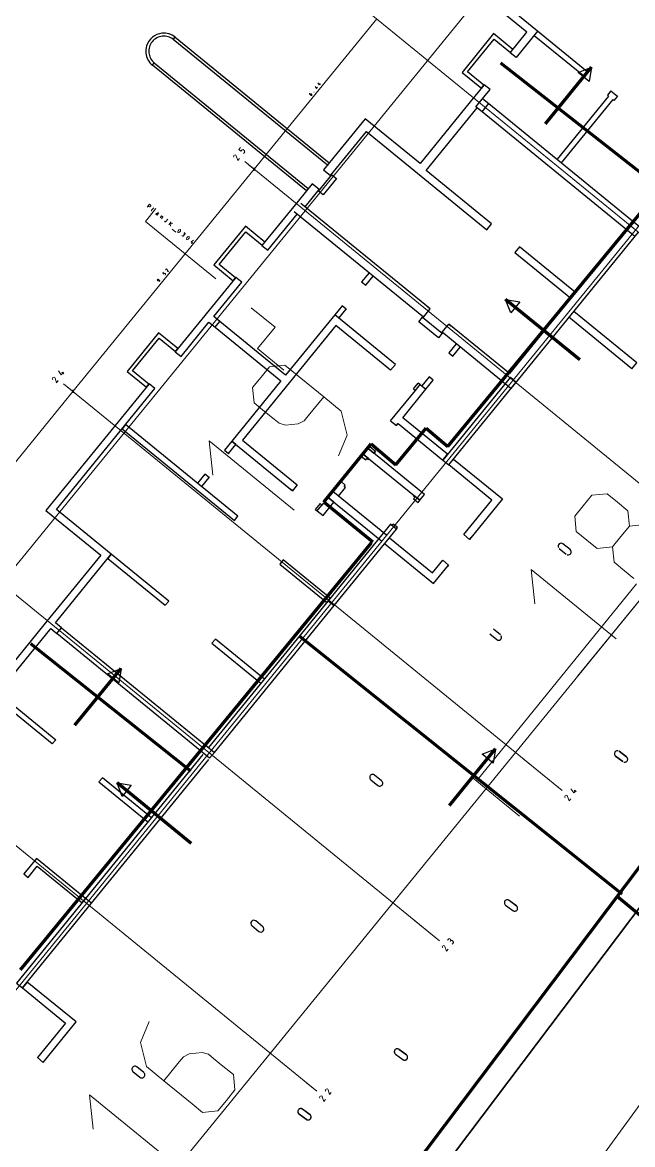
# Model space of a CAD drawing. Header units: metres. Extents: x 2680829 to 2680940, y 1252358 to 1252483.
# Drawn here: x 2680874.82 to 2680895.08, y 1252425.84 to 1252463.07 of the extents above; entities that cross this region are included whole.
import ezdxf

# ---------------------------------------------------------------- set-up
doc = ezdxf.new("R2010")
doc.units = ezdxf.units.M
doc.layers.add('bemassung', color=7, linetype='Continuous', lineweight=13)
doc.layers.add('etappierung', color=7, linetype='Continuous')
doc.layers.add('geometrie', color=7, linetype='Continuous')

msp = doc.modelspace()

# ---------------------------------------------------------------- linework, layer by layer
at = {"layer": 'bemassung'}
for p, q in [((2680884.503, 1252460.751), (2680884.499, 1252460.755)), ((2680884.534, 1252460.944), (2680884.579, 1252460.879)), ((2680884.579, 1252460.879), (2680884.613, 1252460.921)), ((2680884.586, 1252460.922), (2680884.62, 1252460.895)), ((2680884.627, 1252461.058), (2680884.672, 1252460.993)), ((2680884.672, 1252460.993), (2680884.706, 1252461.035)), ((2680884.679, 1252461.036), (2680884.713, 1252461.009)), ((2680884.347, 1252460.706), (2680884.354, 1252460.724)), ((2680884.352, 1252460.684), (2680884.347, 1252460.706)), ((2680884.368, 1252460.672), (2680884.352, 1252460.684)), ((2680884.368, 1252460.672), (2680884.381, 1252460.688)), ((2680884.393, 1252460.651), (2680884.368, 1252460.672)), ((2680884.381, 1252460.688), (2680884.385, 1252460.693)), ((2680884.385, 1252460.693), (2680884.39, 1252460.696)), ((2680884.39, 1252460.696), (2680884.396, 1252460.696)), ((2680884.402, 1252460.643), (2680884.393, 1252460.651)), ((2680884.396, 1252460.696), (2680884.402, 1252460.697)), ((2680884.402, 1252460.697), (2680884.408, 1252460.695)), ((2680884.416, 1252460.645), (2680884.402, 1252460.643)), ((2680884.408, 1252460.695), (2680884.412, 1252460.692)), ((2680884.412, 1252460.692), (2680884.42, 1252460.685)), ((2680884.424, 1252460.654), (2680884.416, 1252460.645)), ((2680884.42, 1252460.685), (2680884.43, 1252460.677)), ((2680884.431, 1252460.663), (2680884.424, 1252460.654)), ((2680884.43, 1252460.677), (2680884.431, 1252460.663)), ((2680882.061, 1252458.919), (2680882.004, 1252458.85)), ((2680881.825, 1252458.629), (2680881.837, 1252458.655)), ((2680881.834, 1252458.606), (2680881.825, 1252458.629)), ((2680881.839, 1252458.595), (2680881.834, 1252458.606)), ((2680881.837, 1252458.655), (2680881.86, 1252458.664)), ((2680881.86, 1252458.664), (2680881.883, 1252458.673)), ((2680881.883, 1252458.673), (2680881.909, 1252458.661)), ((2680881.909, 1252458.661), (2680881.918, 1252458.638)), ((2680881.918, 1252458.638), (2680881.969, 1252458.489)), ((2680881.969, 1252458.489), (2680882.026, 1252458.558)), ((2680882.004, 1252458.85), (2680882.073, 1252458.793)), ((2680882.073, 1252458.793), (2680882.102, 1252458.828)), ((2680882.102, 1252458.828), (2680882.109, 1252458.837)), ((2680882.109, 1252458.837), (2680882.12, 1252458.843)), ((2680882.12, 1252458.843), (2680882.132, 1252458.844)), ((2680882.132, 1252458.844), (2680882.144, 1252458.846)), ((2680882.144, 1252458.846), (2680882.155, 1252458.842)), ((2680882.155, 1252458.842), (2680882.165, 1252458.834)), ((2680882.188, 1252458.757), (2680882.16, 1252458.723)), ((2680882.165, 1252458.834), (2680882.182, 1252458.82)), ((2680882.182, 1252458.82), (2680882.191, 1252458.813)), ((2680882.196, 1252458.767), (2680882.188, 1252458.757)), ((2680882.191, 1252458.813), (2680882.197, 1252458.802)), ((2680882.199, 1252458.778), (2680882.196, 1252458.767)), ((2680882.197, 1252458.802), (2680882.198, 1252458.79)), ((2680882.198, 1252458.79), (2680882.199, 1252458.778)), ((2680878.959, 1252456.941), (2680879.037, 1252457.037)), ((2680879.037, 1252457.037), (2680879.064, 1252457.016)), ((2680879.064, 1252457.016), (2680879.078, 1252457.004)), ((2680879.02, 1252456.962), (2680878.994, 1252456.984)), ((2680879.035, 1252456.95), (2680879.02, 1252456.962)), ((2680879.057, 1252456.952), (2680879.035, 1252456.95)), ((2680879.069, 1252456.967), (2680879.057, 1252456.952)), ((2680879.081, 1252456.982), (2680879.069, 1252456.967)), ((2680879.078, 1252457.004), (2680879.081, 1252456.982)), ((2680879.109, 1252456.832), (2680879.108, 1252456.828)), ((2680879.108, 1252456.828), (2680879.108, 1252456.824)), ((2680879.108, 1252456.824), (2680879.109, 1252456.821)), ((2680879.111, 1252456.835), (2680879.109, 1252456.832)), ((2680879.109, 1252456.821), (2680879.111, 1252456.817)), ((2680879.181, 1252456.92), (2680879.111, 1252456.835)), ((2680879.111, 1252456.817), (2680879.113, 1252456.815)), ((2680879.253, 1252456.714), (2680879.26, 1252456.722)), ((2680879.254, 1252456.701), (2680879.253, 1252456.714)), ((2680879.263, 1252456.693), (2680879.254, 1252456.701)), ((2680879.26, 1252456.722), (2680879.267, 1252456.731)), ((2680879.289, 1252456.672), (2680879.263, 1252456.693)), ((2680879.267, 1252456.731), (2680879.28, 1252456.733)), ((2680879.28, 1252456.733), (2680879.289, 1252456.725)), ((2680879.289, 1252456.725), (2680879.316, 1252456.704)), ((2680879.329, 1252456.72), (2680879.289, 1252456.672)), ((2680879.304, 1252456.766), (2680879.326, 1252456.749)), ((2680879.326, 1252456.749), (2680879.33, 1252456.745)), ((2680879.332, 1252456.724), (2680879.329, 1252456.72)), ((2680879.33, 1252456.745), (2680879.333, 1252456.74)), ((2680879.334, 1252456.729), (2680879.332, 1252456.724)), ((2680879.333, 1252456.74), (2680879.333, 1252456.735)), ((2680879.333, 1252456.735), (2680879.334, 1252456.729)), ((2680879.391, 1252456.589), (2680879.443, 1252456.653)), ((2680879.443, 1252456.653), (2680879.47, 1252456.631)), ((2680879.473, 1252456.602), (2680879.434, 1252456.554)), ((2680879.47, 1252456.631), (2680879.474, 1252456.628)), ((2680879.476, 1252456.606), (2680879.473, 1252456.602)), ((2680879.474, 1252456.628), (2680879.477, 1252456.623)), ((2680879.478, 1252456.612), (2680879.476, 1252456.606)), ((2680879.477, 1252456.623), (2680879.477, 1252456.617)), ((2680879.477, 1252456.617), (2680879.478, 1252456.612)), ((2680879.535, 1252456.471), (2680879.546, 1252456.463)), ((2680879.546, 1252456.463), (2680879.551, 1252456.458)), ((2680879.551, 1252456.458), (2680879.558, 1252456.456)), ((2680879.558, 1252456.456), (2680879.566, 1252456.457)), ((2680879.566, 1252456.457), (2680879.573, 1252456.457)), ((2680879.573, 1252456.457), (2680879.58, 1252456.461)), ((2680879.58, 1252456.461), (2680879.584, 1252456.467)), ((2680879.584, 1252456.467), (2680879.645, 1252456.541)), ((2680879.679, 1252456.354), (2680879.757, 1252456.45)), ((2680879.811, 1252456.407), (2680879.709, 1252456.391)), ((2680879.732, 1252456.311), (2680879.748, 1252456.397)), ((2680879.797, 1252456.205), (2680879.914, 1252456.109)), ((2680879.99, 1252456.154), (2680879.982, 1252456.116)), ((2680879.982, 1252456.116), (2680879.982, 1252456.11)), ((2680879.982, 1252456.11), (2680879.984, 1252456.105)), ((2680879.984, 1252456.105), (2680879.988, 1252456.102)), ((2680879.988, 1252456.102), (2680879.993, 1252456.098)), ((2680880.016, 1252456.186), (2680879.99, 1252456.154)), ((2680879.993, 1252456.098), (2680879.998, 1252456.097)), ((2680879.998, 1252456.097), (2680880.003, 1252456.098)), ((2680880.003, 1252456.098), (2680880.039, 1252456.113)), ((2680880.052, 1252456.201), (2680880.016, 1252456.186)), ((2680880.039, 1252456.113), (2680880.065, 1252456.145)), ((2680880.057, 1252456.202), (2680880.052, 1252456.201)), ((2680880.062, 1252456.201), (2680880.057, 1252456.202)), ((2680880.067, 1252456.198), (2680880.062, 1252456.201)), ((2680880.065, 1252456.145), (2680880.073, 1252456.184)), ((2680880.071, 1252456.194), (2680880.067, 1252456.198)), ((2680880.073, 1252456.189), (2680880.071, 1252456.194)), ((2680880.073, 1252456.184), (2680880.073, 1252456.189)), ((2680880.132, 1252455.984), (2680880.111, 1252456.002)), ((2680880.138, 1252455.98), (2680880.132, 1252455.984)), ((2680880.145, 1252455.977), (2680880.138, 1252455.98)), ((2680880.153, 1252455.978), (2680880.145, 1252455.977)), ((2680880.16, 1252455.979), (2680880.153, 1252455.978)), ((2680880.167, 1252455.982), (2680880.16, 1252455.979)), ((2680880.165, 1252456.046), (2680880.176, 1252456.038)), ((2680880.171, 1252455.988), (2680880.167, 1252455.982)), ((2680880.18, 1252455.999), (2680880.171, 1252455.988)), ((2680880.188, 1252456.028), (2680880.176, 1252456.038)), ((2680880.176, 1252456.038), (2680880.182, 1252456.033)), ((2680880.184, 1252456.004), (2680880.18, 1252455.999)), ((2680880.182, 1252456.033), (2680880.185, 1252456.026)), ((2680880.187, 1252456.012), (2680880.184, 1252456.004)), ((2680880.185, 1252456.026), (2680880.186, 1252456.019)), ((2680880.186, 1252456.019), (2680880.187, 1252456.012)), ((2680880.205, 1252456.03), (2680880.188, 1252456.028)), ((2680880.189, 1252456.098), (2680880.211, 1252456.08)), ((2680880.215, 1252456.042), (2680880.205, 1252456.03)), ((2680880.211, 1252456.08), (2680880.222, 1252456.071)), ((2680880.224, 1252456.053), (2680880.215, 1252456.042)), ((2680880.222, 1252456.071), (2680880.224, 1252456.053)), ((2680880.278, 1252455.919), (2680880.27, 1252455.881)), ((2680880.304, 1252455.951), (2680880.278, 1252455.919)), ((2680880.34, 1252455.966), (2680880.304, 1252455.951)), ((2680880.327, 1252455.878), (2680880.354, 1252455.91)), ((2680880.345, 1252455.967), (2680880.34, 1252455.966)), ((2680880.351, 1252455.966), (2680880.345, 1252455.967)), ((2680880.355, 1252455.963), (2680880.351, 1252455.966)), ((2680880.354, 1252455.91), (2680880.361, 1252455.949)), ((2680880.359, 1252455.959), (2680880.355, 1252455.963)), ((2680880.361, 1252455.954), (2680880.359, 1252455.959)), ((2680880.361, 1252455.949), (2680880.361, 1252455.954)), ((2680880.27, 1252455.881), (2680880.27, 1252455.875)), ((2680880.27, 1252455.875), (2680880.272, 1252455.87)), ((2680880.272, 1252455.87), (2680880.276, 1252455.867)), ((2680880.276, 1252455.867), (2680880.281, 1252455.863)), ((2680880.281, 1252455.863), (2680880.286, 1252455.862)), ((2680880.286, 1252455.862), (2680880.291, 1252455.863)), ((2680880.291, 1252455.863), (2680880.327, 1252455.878)), ((2680880.499, 1252455.845), (2680880.417, 1252455.788)), ((2680880.417, 1252455.788), (2680880.47, 1252455.745)), ((2680880.471, 1252455.779), (2680880.436, 1252455.736)), ((2680879.506, 1252454.779), (2680879.478, 1252454.745)), ((2680879.577, 1252454.866), (2680879.583, 1252454.878)), ((2680879.582, 1252454.855), (2680879.577, 1252454.866)), ((2680879.584, 1252454.849), (2680879.582, 1252454.855)), ((2680879.583, 1252454.878), (2680879.594, 1252454.883)), ((2680879.594, 1252454.883), (2680879.606, 1252454.887)), ((2680879.606, 1252454.887), (2680879.618, 1252454.881)), ((2680879.618, 1252454.881), (2680879.622, 1252454.87)), ((2680879.622, 1252454.87), (2680879.647, 1252454.797)), ((2680879.647, 1252454.797), (2680879.675, 1252454.831)), ((2680879.299, 1252454.525), (2680879.306, 1252454.534)), ((2680879.3, 1252454.511), (2680879.299, 1252454.525)), ((2680879.309, 1252454.503), (2680879.3, 1252454.511)), ((2680879.306, 1252454.534), (2680879.314, 1252454.543)), ((2680879.318, 1252454.496), (2680879.309, 1252454.503)), ((2680879.314, 1252454.543), (2680879.328, 1252454.545)), ((2680879.322, 1252454.493), (2680879.318, 1252454.496)), ((2680879.328, 1252454.491), (2680879.322, 1252454.493)), ((2680879.328, 1252454.545), (2680879.337, 1252454.537)), ((2680879.334, 1252454.492), (2680879.328, 1252454.491)), ((2680879.34, 1252454.492), (2680879.334, 1252454.492)), ((2680879.337, 1252454.537), (2680879.362, 1252454.516)), ((2680879.345, 1252454.495), (2680879.34, 1252454.492)), ((2680879.348, 1252454.5), (2680879.345, 1252454.495)), ((2680879.362, 1252454.516), (2680879.348, 1252454.5)), ((2680879.362, 1252454.516), (2680879.378, 1252454.504)), ((2680879.383, 1252454.482), (2680879.375, 1252454.464)), ((2680879.378, 1252454.504), (2680879.383, 1252454.482)), ((2680879.461, 1252454.569), (2680879.457, 1252454.573)), ((2680879.478, 1252454.745), (2680879.512, 1252454.718)), ((2680879.512, 1252454.718), (2680879.526, 1252454.734)), ((2680879.526, 1252454.734), (2680879.53, 1252454.739)), ((2680879.53, 1252454.739), (2680879.535, 1252454.742)), ((2680879.535, 1252454.742), (2680879.541, 1252454.742)), ((2680879.541, 1252454.742), (2680879.546, 1252454.743)), ((2680879.546, 1252454.743), (2680879.552, 1252454.741)), ((2680879.552, 1252454.741), (2680879.557, 1252454.738)), ((2680879.568, 1252454.7), (2680879.554, 1252454.683)), ((2680879.557, 1252454.738), (2680879.565, 1252454.731)), ((2680879.565, 1252454.731), (2680879.57, 1252454.727)), ((2680879.572, 1252454.705), (2680879.568, 1252454.7)), ((2680879.57, 1252454.727), (2680879.572, 1252454.722)), ((2680879.572, 1252454.722), (2680879.573, 1252454.716)), ((2680879.574, 1252454.71), (2680879.572, 1252454.705)), ((2680879.573, 1252454.716), (2680879.574, 1252454.71)), ((2680876.018, 1252451.51), (2680876.112, 1252451.377)), ((2680876.112, 1252451.377), (2680876.182, 1252451.463)), ((2680876.126, 1252451.466), (2680876.196, 1252451.409)), ((2680882.745, 1252451.296), (2680883.027, 1252451.642)), ((2680883.027, 1252451.642), (2680883.536, 1252451.694)), ((2680883.536, 1252451.694), (2680883.882, 1252451.412)), ((2680875.812, 1252451.255), (2680875.823, 1252451.281)), ((2680875.82, 1252451.232), (2680875.812, 1252451.255)), ((2680875.825, 1252451.22), (2680875.82, 1252451.232)), ((2680875.823, 1252451.281), (2680875.846, 1252451.29)), ((2680875.846, 1252451.29), (2680875.869, 1252451.299)), ((2680875.869, 1252451.299), (2680875.895, 1252451.287)), ((2680875.895, 1252451.287), (2680875.904, 1252451.264)), ((2680875.904, 1252451.264), (2680875.955, 1252451.114)), ((2680875.955, 1252451.114), (2680876.012, 1252451.184)), ((2680882.463, 1252450.95), (2680882.745, 1252451.296)), ((2680883.882, 1252451.412), (2680884.822, 1252450.646)), ((2680882.515, 1252450.441), (2680882.463, 1252450.95)), ((2680882.861, 1252450.159), (2680882.515, 1252450.441)), ((2680884.822, 1252450.646), (2680884.311, 1252450.019)), ((2680884.822, 1252450.646), (2680885.401, 1252450.173)), ((2680883.174, 1252449.904), (2680882.861, 1252450.159)), ((2680884.311, 1252450.019), (2680884.175, 1252449.853)), ((2680885.401, 1252450.173), (2680885.6, 1252449.374)), ((2680883.34, 1252449.768), (2680883.174, 1252449.904)), ((2680883.553, 1252449.704), (2680883.34, 1252449.768)), ((2680883.766, 1252449.726), (2680883.553, 1252449.704)), ((2680883.98, 1252449.748), (2680883.766, 1252449.726)), ((2680884.175, 1252449.853), (2680883.98, 1252449.748)), ((2680885.6, 1252449.374), (2680885.308, 1252448.685)), ((2680881.137, 1252448.046), (2680881.022, 1252449.182)), ((2680881.022, 1252449.182), (2680883.84, 1252446.884)), ((2680893.72, 1252447.378), (2680893.438, 1252447.032)), ((2680894.229, 1252447.43), (2680893.72, 1252447.378)), ((2680894.575, 1252447.148), (2680894.229, 1252447.43)), ((2680893.438, 1252447.032), (2680893.156, 1252446.686)), ((2680894.921, 1252446.866), (2680894.575, 1252447.148)), ((2680893.156, 1252446.686), (2680893.207, 1252446.177)), ((2680894.972, 1252446.357), (2680894.921, 1252446.866)), ((2680894.972, 1252446.357), (2680894.69, 1252446.011)), ((2680895.481, 1252446.408), (2680894.972, 1252446.357)), ((2680893.207, 1252446.177), (2680893.553, 1252445.895)), ((2680893.553, 1252445.895), (2680893.899, 1252445.613)), ((2680894.69, 1252446.011), (2680894.408, 1252445.665)), ((2680893.899, 1252445.613), (2680894.408, 1252445.665)), ((2680894.408, 1252445.665), (2680894.46, 1252445.156)), ((2680894.46, 1252445.156), (2680894.806, 1252444.874)), ((2680891.83, 1252443.782), (2680891.714, 1252444.919)), ((2680891.714, 1252444.919), (2680894.532, 1252442.621)), ((2680894.806, 1252444.874), (2680895.119, 1252444.619)), ((2680892.824, 1252437.382), (2680892.835, 1252437.408)), ((2680892.832, 1252437.359), (2680892.824, 1252437.382)), ((2680892.837, 1252437.347), (2680892.832, 1252437.359)), ((2680892.835, 1252437.408), (2680892.858, 1252437.416)), ((2680892.858, 1252437.416), (2680892.882, 1252437.425)), ((2680892.882, 1252437.425), (2680892.907, 1252437.414)), ((2680892.907, 1252437.414), (2680892.916, 1252437.391)), ((2680892.916, 1252437.391), (2680892.967, 1252437.241)), ((2680892.967, 1252437.241), (2680893.024, 1252437.31)), ((2680893.031, 1252437.637), (2680893.124, 1252437.503)), ((2680893.124, 1252437.503), (2680893.194, 1252437.59)), ((2680893.138, 1252437.592), (2680893.208, 1252437.536)), ((2680888.932, 1252432.615), (2680888.96, 1252432.65)), ((2680888.96, 1252432.65), (2680888.976, 1252432.669)), ((2680888.976, 1252432.669), (2680889.004, 1252432.672)), ((2680889.004, 1252432.672), (2680889.023, 1252432.656)), ((2680889.016, 1252432.576), (2680889.03, 1252432.593)), ((2680889.023, 1252432.656), (2680889.043, 1252432.641)), ((2680889.045, 1252432.613), (2680889.03, 1252432.593)), ((2680889.03, 1252432.593), (2680889.037, 1252432.603)), ((2680889.037, 1252432.603), (2680889.048, 1252432.608)), ((2680889.043, 1252432.641), (2680889.045, 1252432.613)), ((2680889.048, 1252432.608), (2680889.06, 1252432.61)), ((2680889.06, 1252432.61), (2680889.072, 1252432.611)), ((2680889.072, 1252432.611), (2680889.083, 1252432.607)), ((2680889.083, 1252432.607), (2680889.093, 1252432.6)), ((2680889.116, 1252432.523), (2680889.088, 1252432.488)), ((2680889.093, 1252432.6), (2680889.11, 1252432.586)), ((2680889.11, 1252432.586), (2680889.119, 1252432.578)), ((2680889.124, 1252432.532), (2680889.116, 1252432.523)), ((2680889.119, 1252432.578), (2680889.125, 1252432.567)), ((2680889.127, 1252432.544), (2680889.124, 1252432.532)), ((2680889.125, 1252432.567), (2680889.126, 1252432.555)), ((2680889.126, 1252432.555), (2680889.127, 1252432.544)), ((2680888.753, 1252432.395), (2680888.765, 1252432.421)), ((2680888.762, 1252432.372), (2680888.753, 1252432.395)), ((2680888.767, 1252432.36), (2680888.762, 1252432.372)), ((2680888.765, 1252432.421), (2680888.788, 1252432.43)), ((2680888.788, 1252432.43), (2680888.811, 1252432.438)), ((2680888.811, 1252432.438), (2680888.837, 1252432.427)), ((2680888.837, 1252432.427), (2680888.846, 1252432.404)), ((2680888.846, 1252432.404), (2680888.897, 1252432.254)), ((2680888.897, 1252432.254), (2680888.954, 1252432.323)), ((2680878.738, 1252429.227), (2680879.03, 1252429.916)), ((2680878.937, 1252428.428), (2680878.738, 1252429.227)), ((2680880.027, 1252428.582), (2680880.163, 1252428.748)), ((2680880.163, 1252428.748), (2680880.358, 1252428.853)), ((2680880.358, 1252428.853), (2680880.572, 1252428.875)), ((2680880.572, 1252428.875), (2680880.785, 1252428.897)), ((2680880.785, 1252428.897), (2680880.998, 1252428.833)), ((2680880.998, 1252428.833), (2680881.164, 1252428.697)), ((2680879.516, 1252427.955), (2680878.937, 1252428.428)), ((2680879.516, 1252427.955), (2680880.027, 1252428.582)), ((2680881.164, 1252428.697), (2680881.477, 1252428.442)), ((2680881.477, 1252428.442), (2680881.823, 1252428.16)), ((2680881.823, 1252428.16), (2680881.875, 1252427.651)), ((2680880.456, 1252427.189), (2680879.516, 1252427.955)), ((2680881.875, 1252427.651), (2680881.593, 1252427.305)), ((2680884.874, 1252427.642), (2680884.886, 1252427.668)), ((2680884.883, 1252427.619), (2680884.874, 1252427.642)), ((2680884.888, 1252427.607), (2680884.883, 1252427.619)), ((2680884.886, 1252427.668), (2680884.909, 1252427.677)), ((2680884.909, 1252427.677), (2680884.932, 1252427.685)), ((2680884.932, 1252427.685), (2680884.958, 1252427.674)), ((2680884.958, 1252427.674), (2680884.967, 1252427.651)), ((2680884.967, 1252427.651), (2680885.018, 1252427.501)), ((2680877.167, 1252426.353), (2680877.051, 1252427.489)), ((2680877.051, 1252427.489), (2680879.869, 1252425.191)), ((2680881.593, 1252427.305), (2680881.311, 1252426.959)), ((2680884.683, 1252427.408), (2680884.695, 1252427.434)), ((2680884.692, 1252427.385), (2680884.683, 1252427.408)), ((2680884.697, 1252427.373), (2680884.692, 1252427.385)), ((2680884.695, 1252427.434), (2680884.718, 1252427.443)), ((2680884.718, 1252427.443), (2680884.741, 1252427.451)), ((2680884.741, 1252427.451), (2680884.767, 1252427.44)), ((2680884.767, 1252427.44), (2680884.776, 1252427.417)), ((2680884.776, 1252427.417), (2680884.827, 1252427.267)), ((2680884.827, 1252427.267), (2680884.884, 1252427.336)), ((2680885.018, 1252427.501), (2680885.075, 1252427.57)), ((2680880.802, 1252426.907), (2680880.456, 1252427.189)), ((2680881.311, 1252426.959), (2680880.802, 1252426.907))]:
    msp.add_line(p, q, dxfattribs=at)
at = {"layer": 'bemassung', "color": 1, "lineweight": 18}
for p, q in [((2680889.912, 1252437.93), (2680895.207, 1252444.442)), ((2680891.322, 1252436.738), (2680889.78, 1252437.991)), ((2680898.007, 1252430.854), (2680893.04, 1252424.045))]:
    msp.add_line(p, q, dxfattribs=at)
at = {"layer": 'etappierung', "color": 5, "lineweight": 9}
for p, q in [((2680837.655, 1252399.735), (2680898.106, 1252473.863)), ((2680878.703, 1252469.61), (2680902.817, 1252449.946)), ((2680844.549, 1252394.113), (2680905, 1252468.24)), ((2680850.65, 1252389.138), (2680911.1, 1252463.266)), ((2680910.576, 1252462.601), (2680893.263, 1252441.388)), ((2680882.203, 1252458.45), (2680898.749, 1252444.957)), ((2680876.189, 1252451.076), (2680892.735, 1252437.582)), ((2680872.121, 1252446.087), (2680888.667, 1252432.594)), ((2680868.053, 1252441.098), (2680884.599, 1252427.605)), ((2680892.736, 1252437.581), (2680891.432, 1252438.646)), ((2680888.666, 1252432.594), (2680887.842, 1252433.267)), ((2680884.596, 1252427.607), (2680884.252, 1252427.888))]:
    msp.add_line(p, q, dxfattribs=at)
at = {"layer": 'etappierung', "color": 5, "lineweight": 5}
for p, q in [((2680882.512, 1252458.197), (2680886.581, 1252463.186)), ((2680876.499, 1252450.823), (2680882.512, 1252458.197)), ((2680882.532, 1252458.181), (2680882.319, 1252458.355)), ((2680882.481, 1252458.159), (2680882.512, 1252458.197)), ((2680882.507, 1252458.247), (2680882.518, 1252458.147)), ((2680882.512, 1252458.197), (2680882.544, 1252458.236)), ((2680872.431, 1252445.834), (2680876.499, 1252450.823)), ((2680876.518, 1252450.807), (2680876.305, 1252450.981)), ((2680876.467, 1252450.784), (2680876.499, 1252450.823)), ((2680876.494, 1252450.873), (2680876.504, 1252450.773)), ((2680876.499, 1252450.823), (2680876.53, 1252450.862))]:
    msp.add_line(p, q, dxfattribs=at)
at = {"layer": 'etappierung', "color": 5, "lineweight": 120}
for p, q in [((2680890.692, 1252461.732), (2680896.01, 1252457.558)), ((2680888.948, 1252448.997), (2680898.956, 1252461.13)), ((2680887.215, 1252448.391), (2680888.225, 1252449.602)), ((2680888.225, 1252449.602), (2680888.948, 1252448.997)), ((2680884.829, 1252447.146), (2680886.394, 1252449.088)), ((2680886.394, 1252449.088), (2680887.215, 1252448.391)), ((2680886.458, 1252445.826), (2680884.829, 1252447.146)), ((2680874.753, 1252431.639), (2680886.408, 1252445.797)), ((2680902.786, 1252444.988), (2680882.001, 1252417.409)), ((2680894.726, 1252434.142), (2680884.029, 1252442.689)), ((2680875.094, 1252442.466), (2680880.402, 1252438.234)), ((2680899.994, 1252429.569), (2680894.56, 1252434.068))]:
    msp.add_line(p, q, dxfattribs=at)
at = {"layer": 'etappierung', "color": 5, "lineweight": 211}
for p, q in [((2680892.184, 1252459.704), (2680893.713, 1252461.579)), ((2680893.32, 1252451.871), (2680890.86, 1252453.877)), ((2680876.565, 1252439.752), (2680878.095, 1252441.627)), ((2680888.997, 1252437.087), (2680890.526, 1252438.962)), ((2680880.425, 1252435.827), (2680877.965, 1252437.834))]:
    msp.add_line(p, q, dxfattribs=at)
at = {"layer": 'etappierung'}
for p, q in [((2680893.268, 1252461.41), (2680893.713, 1252461.579)), ((2680893.713, 1252461.579), (2680893.637, 1252461.109)), ((2680893.637, 1252461.109), (2680893.268, 1252461.41)), ((2680891.029, 1252453.432), (2680890.86, 1252453.877)), ((2680890.86, 1252453.877), (2680891.33, 1252453.801)), ((2680891.33, 1252453.801), (2680891.029, 1252453.432)), ((2680877.649, 1252441.458), (2680878.095, 1252441.627)), ((2680878.018, 1252441.157), (2680877.649, 1252441.458)), ((2680878.095, 1252441.627), (2680878.018, 1252441.157)), ((2680890.081, 1252438.792), (2680890.526, 1252438.962)), ((2680890.45, 1252438.491), (2680890.081, 1252438.792)), ((2680890.526, 1252438.962), (2680890.45, 1252438.491)), ((2680878.135, 1252437.388), (2680877.965, 1252437.834)), ((2680877.965, 1252437.834), (2680878.436, 1252437.757)), ((2680878.436, 1252437.757), (2680878.135, 1252437.388))]:
    msp.add_line(p, q, dxfattribs=at)
at = {"layer": 'etappierung', "color": 5, "lineweight": 0}
for p, q in [((2680878.907, 1252456.465), (2680879.255, 1252456.891)), ((2680881.245, 1252454.559), (2680878.907, 1252456.465)), ((2680882.417, 1252453.603), (2680883.208, 1252452.958)), ((2680883.208, 1252452.958), (2680882.627, 1252452.244)), ((2680882.627, 1252452.244), (2680882.633, 1252452.252)), ((2680882.627, 1252452.244), (2680883.501, 1252451.532)), ((2680883.501, 1252451.532), (2680883.49, 1252451.541))]:
    msp.add_line(p, q, dxfattribs=at)
at = {"layer": 'etappierung', "color": 5, "lineweight": 35}
msp.add_line((2680903.462, 1252444.505), (2680867.292, 1252396.592), dxfattribs=at)
at = {"layer": 'geometrie', "color": 7}
for p, q in [((2680891.922, 1252462.777), (2680882.533, 1252470.433)), ((2680891.57, 1252462.741), (2680882.182, 1252470.397)), ((2680890.463, 1252462.696), (2680889.415, 1252461.41)), ((2680891.106, 1252462.171), (2680890.463, 1252462.696)), ((2680891.014, 1252462.059), (2680891.57, 1252462.741)), ((2680891.922, 1252462.777), (2680891.208, 1252461.901)), ((2680891.808, 1252462.637), (2680893.443, 1252461.304)), ((2680893.556, 1252461.444), (2680891.922, 1252462.777)), ((2680879.83, 1252462.5), (2680879.893, 1252462.577)), ((2680884.943, 1252458.331), (2680879.83, 1252462.5)), ((2680879.893, 1252462.577), (2680885.006, 1252458.408)), ((2680889.597, 1252461.429), (2680890.482, 1252462.513)), ((2680890.482, 1252462.513), (2680891.024, 1252462.071)), ((2680891.208, 1252461.901), (2680891.014, 1252462.059)), ((2680891.024, 1252462.071), (2680891.106, 1252462.171)), ((2680879.135, 1252461.648), (2680879.199, 1252461.725)), ((2680884.248, 1252457.478), (2680879.135, 1252461.648)), ((2680879.199, 1252461.725), (2680884.311, 1252457.556)), ((2680889.415, 1252461.41), (2680890.058, 1252460.886)), ((2680890.14, 1252460.986), (2680889.597, 1252461.429)), ((2680893.443, 1252461.304), (2680893.556, 1252461.444)), ((2680893.541, 1252461.456), (2680893.556, 1252461.444)), ((2680890.149, 1252460.998), (2680889.685, 1252460.429)), ((2680889.878, 1252460.271), (2680890.343, 1252460.84)), ((2680890.058, 1252460.886), (2680890.14, 1252460.986)), ((2680890.343, 1252460.84), (2680890.149, 1252460.998)), ((2680894.354, 1252460.793), (2680894.241, 1252460.654)), ((2680894.37, 1252460.78), (2680894.354, 1252460.793)), ((2680894.354, 1252460.793), (2680894.571, 1252460.616)), ((2680889.685, 1252460.429), (2680888.02, 1252458.388)), ((2680890.08, 1252460.106), (2680890.301, 1252460.378)), ((2680890.099, 1252460.542), (2680890.301, 1252460.378)), ((2680890.301, 1252460.378), (2680895.375, 1252456.24)), ((2680894.279, 1252460.622), (2680892.57, 1252458.527)), ((2680894.419, 1252460.509), (2680892.71, 1252458.413)), ((2680894.241, 1252460.654), (2680894.279, 1252460.622)), ((2680894.458, 1252460.477), (2680894.419, 1252460.509)), ((2680894.571, 1252460.616), (2680894.458, 1252460.477)), ((2680894.571, 1252460.616), (2680894.556, 1252460.629)), ((2680888.221, 1252458.159), (2680889.917, 1252460.239)), ((2680890.08, 1252460.106), (2680889.878, 1252460.271)), ((2680895.154, 1252455.969), (2680890.08, 1252460.106)), ((2680886.2, 1252459.872), (2680884.817, 1252458.176)), ((2680888.02, 1252458.388), (2680886.2, 1252459.872)), ((2680885.049, 1252457.986), (2680886.243, 1252459.45)), ((2680886.243, 1252459.45), (2680888.063, 1252457.966)), ((2680884.817, 1252458.176), (2680885.049, 1252457.986)), ((2680885.006, 1252458.408), (2680884.943, 1252458.331)), ((2680890.398, 1252456.384), (2680888.221, 1252458.159)), ((2680884.654, 1252457.47), (2680885.096, 1252458.012)), ((2680885.251, 1252457.886), (2680884.809, 1252457.344)), ((2680885.096, 1252458.012), (2680885.251, 1252457.886)), ((2680888.063, 1252457.966), (2680890.24, 1252456.191)), ((2680884.437, 1252457.711), (2680883.97, 1252457.138)), ((2680884.203, 1252456.948), (2680884.67, 1252457.521)), ((2680884.311, 1252457.556), (2680884.248, 1252457.478)), ((2680884.67, 1252457.521), (2680884.437, 1252457.711)), ((2680884.809, 1252457.344), (2680884.654, 1252457.47)), ((2680883.97, 1252457.138), (2680882.773, 1252455.669)), ((2680888.355, 1252453.562), (2680884.067, 1252457.059)), ((2680882.966, 1252455.512), (2680883.943, 1252456.709)), ((2680888.133, 1252453.291), (2680883.846, 1252456.788)), ((2680882.221, 1252456.306), (2680881.173, 1252455.021)), ((2680882.864, 1252455.782), (2680882.221, 1252456.306)), ((2680890.24, 1252456.191), (2680890.398, 1252456.384)), ((2680894.993, 1252456.326), (2680893.186, 1252454.11)), ((2680881.356, 1252455.039), (2680882.24, 1252456.123)), ((2680882.24, 1252456.123), (2680882.782, 1252455.681)), ((2680895.264, 1252456.105), (2680891.038, 1252450.922)), ((2680882.773, 1252455.669), (2680882.966, 1252455.512)), ((2680882.782, 1252455.681), (2680882.864, 1252455.782)), ((2680891.327, 1252455.626), (2680891.17, 1252455.433)), ((2680893.186, 1252454.11), (2680891.327, 1252455.626)), ((2680891.17, 1252455.433), (2680893.029, 1252453.917)), ((2680881.173, 1252455.021), (2680881.816, 1252454.496)), ((2680881.898, 1252454.597), (2680881.356, 1252455.039)), ((2680881.908, 1252454.609), (2680879.892, 1252452.137)), ((2680881.173, 1252453.312), (2680882.101, 1252454.451)), ((2680881.816, 1252454.496), (2680881.898, 1252454.597)), ((2680882.101, 1252454.451), (2680881.908, 1252454.609)), ((2680886.329, 1252454.763), (2680886.082, 1252454.461)), ((2680886.082, 1252454.461), (2680886.221, 1252454.347)), ((2680886.221, 1252454.347), (2680886.468, 1252454.65)), ((2680886.221, 1252454.347), (2680886.234, 1252454.363)), ((2680885.432, 1252453.663), (2680885.188, 1252453.365)), ((2680885.571, 1252453.549), (2680885.432, 1252453.663)), ((2680893.029, 1252453.917), (2680890.988, 1252451.415)), ((2680881.374, 1252453.148), (2680881.173, 1252453.312)), ((2680885.188, 1252453.365), (2680883.559, 1252451.366)), ((2680887.202, 1252451.722), (2680885.188, 1252453.365)), ((2680885.328, 1252453.251), (2680885.571, 1252453.549)), ((2680885.571, 1252453.549), (2680885.558, 1252453.534)), ((2680887.979, 1252453.134), (2680888.105, 1252453.288)), ((2680888.105, 1252453.288), (2680888.756, 1252452.758)), ((2680888.133, 1252453.291), (2680888.355, 1252453.562)), ((2680888.355, 1252453.562), (2680888.281, 1252453.622)), ((2680895.214, 1252451.773), (2680893.123, 1252453.479)), ((2680880.086, 1252451.979), (2680881.014, 1252453.118)), ((2680881.014, 1252453.118), (2680881.216, 1252452.954)), ((2680881.216, 1252452.954), (2680881.374, 1252453.148)), ((2680881.216, 1252452.954), (2680883.4, 1252451.172)), ((2680883.559, 1252451.366), (2680881.374, 1252453.148)), ((2680885.224, 1252453.013), (2680882.122, 1252449.21)), ((2680887.044, 1252451.529), (2680885.224, 1252453.013)), ((2680888.63, 1252452.603), (2680887.979, 1252453.134)), ((2680888.753, 1252452.786), (2680888.974, 1252453.057)), ((2680890.988, 1252451.415), (2680888.974, 1252453.057)), ((2680888.974, 1252453.057), (2680889.048, 1252452.997)), ((2680895.056, 1252451.579), (2680892.965, 1252453.285)), ((2680879.341, 1252452.774), (2680878.293, 1252451.488)), ((2680878.475, 1252451.507), (2680879.36, 1252452.591)), ((2680879.984, 1252452.25), (2680879.341, 1252452.774)), ((2680879.36, 1252452.591), (2680879.902, 1252452.149)), ((2680888.756, 1252452.758), (2680888.63, 1252452.603)), ((2680891.038, 1252450.922), (2680888.753, 1252452.786)), ((2680879.902, 1252452.149), (2680879.984, 1252452.25)), ((2680889.218, 1252452.407), (2680888.971, 1252452.105)), ((2680889.111, 1252451.991), (2680889.357, 1252452.293)), ((2680879.892, 1252452.137), (2680880.086, 1252451.979)), ((2680888.971, 1252452.105), (2680888.984, 1252452.12)), ((2680888.971, 1252452.105), (2680889.111, 1252451.991)), ((2680878.293, 1252451.488), (2680878.936, 1252450.964)), ((2680879.018, 1252451.065), (2680878.475, 1252451.507)), ((2680887.044, 1252451.529), (2680887.202, 1252451.722)), ((2680887.202, 1252451.722), (2680887.14, 1252451.773)), ((2680895.056, 1252451.579), (2680895.214, 1252451.773)), ((2680879.027, 1252451.076), (2680875.6, 1252446.874)), ((2680878.936, 1252450.964), (2680879.018, 1252451.065)), ((2680879.221, 1252450.919), (2680879.027, 1252451.076)), ((2680883.4, 1252451.172), (2680881.771, 1252449.174)), ((2680887.804, 1252450.91), (2680887.961, 1252451.103)), ((2680888.023, 1252451.053), (2680887.961, 1252451.103)), ((2680888.321, 1252451.307), (2680888.077, 1252451.008)), ((2680888.217, 1252450.895), (2680888.46, 1252451.193)), ((2680888.321, 1252451.307), (2680888.308, 1252451.291)), ((2680888.46, 1252451.193), (2680888.321, 1252451.307)), ((2680891.018, 1252451.293), (2680888.779, 1252448.547)), ((2680888.973, 1252448.389), (2680891.212, 1252451.135)), ((2680891.212, 1252451.135), (2680891.018, 1252451.293)), ((2680875.952, 1252446.91), (2680879.221, 1252450.919)), ((2680887.044, 1252449.852), (2680887.866, 1252450.859)), ((2680887.449, 1252449.953), (2680888.217, 1252450.895)), ((2680887.804, 1252450.91), (2680887.866, 1252450.859)), ((2680887.866, 1252450.859), (2680888.023, 1252451.053)), ((2680888.023, 1252451.053), (2680888.217, 1252450.895)), ((2680888.937, 1252448.741), (2680887.449, 1252449.953)), ((2680878.248, 1252449.725), (2680878.134, 1252449.586)), ((2680878.134, 1252449.586), (2680881.86, 1252446.547)), ((2680881.974, 1252446.687), (2680878.248, 1252449.725)), ((2680887.044, 1252449.852), (2680887.238, 1252449.694)), ((2680887.238, 1252449.694), (2680887.292, 1252449.76)), ((2680887.238, 1252449.694), (2680887.288, 1252449.756)), ((2680887.292, 1252449.76), (2680888.779, 1252448.547)), ((2680882.122, 1252449.21), (2680883.943, 1252447.725)), ((2680881.771, 1252449.174), (2680881.527, 1252448.876)), ((2680881.527, 1252448.876), (2680881.667, 1252448.762)), ((2680881.667, 1252448.762), (2680881.91, 1252449.06)), ((2680881.771, 1252449.174), (2680883.785, 1252447.532)), ((2680881.91, 1252449.06), (2680881.771, 1252449.174)), ((2680886.296, 1252448.934), (2680886.137, 1252448.74)), ((2680886.349, 1252449), (2680886.296, 1252448.934)), ((2680886.296, 1252448.934), (2680886.489, 1252448.776)), ((2680888.17, 1252447.405), (2680886.296, 1252448.934)), ((2680886.349, 1252449), (2680886.543, 1252448.842)), ((2680886.489, 1252448.776), (2680886.543, 1252448.842)), ((2680886.543, 1252448.842), (2680886.492, 1252448.78)), ((2680881.667, 1252448.762), (2680881.68, 1252448.778)), ((2680886.119, 1252448.717), (2680886.081, 1252448.671)), ((2680886.081, 1252448.671), (2680886.22, 1252448.557)), ((2680886.137, 1252448.74), (2680886.119, 1252448.717)), ((2680886.137, 1252448.74), (2680888.012, 1252447.212)), ((2680886.323, 1252448.589), (2680886.137, 1252448.74)), ((2680886.22, 1252448.557), (2680886.258, 1252448.604)), ((2680886.258, 1252448.604), (2680886.305, 1252448.566)), ((2680886.305, 1252448.566), (2680886.323, 1252448.589)), ((2680888.779, 1252448.547), (2680888.937, 1252448.741)), ((2680888.779, 1252448.547), (2680888.973, 1252448.389)), ((2680888.973, 1252448.389), (2680889.13, 1252448.583)), ((2680889.13, 1252448.583), (2680890.757, 1252447.256)), ((2680880.877, 1252448.078), (2680880.634, 1252447.78)), ((2680881.016, 1252447.964), (2680880.877, 1252448.078)), ((2680890.406, 1252447.221), (2680888.973, 1252448.389)), ((2680880.773, 1252447.666), (2680881.016, 1252447.964)), ((2680881.016, 1252447.964), (2680881.004, 1252447.949)), ((2680883.943, 1252447.725), (2680883.785, 1252447.532)), ((2680885.361, 1252447.788), (2680885.127, 1252447.501)), ((2680885.399, 1252447.834), (2680885.361, 1252447.788)), ((2680885.538, 1252447.72), (2680885.399, 1252447.834)), ((2680885.5, 1252447.674), (2680885.538, 1252447.72)), ((2680883.785, 1252447.532), (2680883.723, 1252447.582)), ((2680885.127, 1252447.501), (2680884.969, 1252447.308)), ((2680886.905, 1252446.051), (2680885.127, 1252447.501)), ((2680885.313, 1252447.349), (2680885.547, 1252447.636)), ((2680885.547, 1252447.636), (2680885.5, 1252447.674)), ((2680887.818, 1252447.369), (2680887.8, 1252447.347)), ((2680887.8, 1252447.347), (2680887.846, 1252447.309)), ((2680888.012, 1252447.212), (2680887.818, 1252447.369)), ((2680888.012, 1252447.212), (2680888.17, 1252447.405)), ((2680884.702, 1252447.106), (2680884.544, 1252446.913)), ((2680884.606, 1252446.862), (2680884.764, 1252447.055)), ((2680884.764, 1252447.055), (2680884.702, 1252447.106)), ((2680884.969, 1252447.308), (2680884.764, 1252447.055)), ((2680884.8, 1252446.704), (2680885.163, 1252447.15)), ((2680884.969, 1252447.308), (2680886.747, 1252445.858)), ((2680885.163, 1252447.15), (2680884.969, 1252447.308)), ((2680887.846, 1252447.309), (2680887.808, 1252447.262)), ((2680887.808, 1252447.262), (2680887.956, 1252447.142)), ((2680887.956, 1252447.142), (2680887.993, 1252447.189)), ((2680887.993, 1252447.189), (2680888.012, 1252447.212)), ((2680889.471, 1252446.074), (2680890.406, 1252447.221)), ((2680890.757, 1252447.256), (2680889.664, 1252445.916)), ((2680875.6, 1252446.874), (2680877.42, 1252445.389)), ((2680877.772, 1252445.425), (2680875.952, 1252446.91)), ((2680881.86, 1252446.547), (2680881.974, 1252446.687)), ((2680884.544, 1252446.913), (2680884.606, 1252446.862)), ((2680884.606, 1252446.862), (2680884.8, 1252446.704)), ((2680887.042, 1252446.417), (2680884.973, 1252443.88)), ((2680885.166, 1252443.722), (2680887.235, 1252446.259)), ((2680887.235, 1252446.259), (2680887.042, 1252446.417)), ((2680887.088, 1252446.379), (2680887.042, 1252446.417)), ((2680887.126, 1252446.425), (2680887.088, 1252446.379)), ((2680887.273, 1252446.305), (2680887.126, 1252446.425)), ((2680887.235, 1252446.259), (2680887.273, 1252446.305)), ((2680887.002, 1252445.972), (2680888.435, 1252444.804)), ((2680889.471, 1252446.074), (2680889.664, 1252445.916)), ((2680889.664, 1252445.916), (2680889.715, 1252445.978)), ((2680886.844, 1252445.779), (2680888.471, 1252444.452)), ((2680892.64, 1252445.611), (2680892.873, 1252445.422)), ((2680892.999, 1252445.577), (2680892.766, 1252445.766)), ((2680877.42, 1252445.389), (2680875.535, 1252443.077)), ((2680875.918, 1252443.152), (2680877.772, 1252445.425)), ((2680877.772, 1252445.425), (2680877.658, 1252445.286)), ((2680877.658, 1252445.286), (2680879.564, 1252443.732)), ((2680879.677, 1252443.871), (2680877.772, 1252445.425)), ((2680883.474, 1252445.237), (2680883.361, 1252445.098)), ((2680883.361, 1252445.098), (2680884.925, 1252443.822)), ((2680885.039, 1252443.961), (2680883.474, 1252445.237)), ((2680888.435, 1252444.804), (2680888.776, 1252445.222)), ((2680888.776, 1252445.222), (2680888.97, 1252445.064)), ((2680888.471, 1252444.452), (2680888.97, 1252445.064)), ((2680888.97, 1252445.064), (2680888.919, 1252445.002)), ((2680879.564, 1252443.732), (2680879.677, 1252443.871)), ((2680884.973, 1252443.88), (2680880.999, 1252439.008)), ((2680881.193, 1252438.85), (2680885.166, 1252443.722)), ((2680884.925, 1252443.822), (2680885.039, 1252443.961)), ((2680884.973, 1252443.88), (2680885.166, 1252443.722)), ((2680875.535, 1252443.077), (2680873.87, 1252441.036)), ((2680873.906, 1252440.684), (2680875.728, 1252442.919)), ((2680875.728, 1252442.919), (2680875.76, 1252442.958)), ((2680875.76, 1252442.958), (2680875.961, 1252442.794)), ((2680876.119, 1252442.987), (2680875.918, 1252443.152)), ((2680875.961, 1252442.794), (2680876.119, 1252442.987)), ((2680876.119, 1252442.987), (2680881.193, 1252438.85)), ((2680890.693, 1252442.749), (2680890.46, 1252442.938)), ((2680881.035, 1252438.656), (2680875.961, 1252442.794)), ((2680881.227, 1252442.608), (2680881.113, 1252442.468)), ((2680882.853, 1252441.281), (2680881.227, 1252442.608)), ((2680890.334, 1252442.784), (2680890.567, 1252442.594)), ((2680881.113, 1252442.468), (2680882.74, 1252441.142)), ((2680882.74, 1252441.142), (2680882.853, 1252441.281)), ((2680875.811, 1252439.13), (2680873.906, 1252440.684)), ((2680874.02, 1252440.824), (2680875.925, 1252439.27)), ((2680875.925, 1252439.27), (2680875.811, 1252439.13)), ((2680880.81, 1252438.775), (2680876.915, 1252434)), ((2680881.193, 1252438.85), (2680881.035, 1252438.656)), ((2680894.874, 1252438.705), (2680894.632, 1252438.885)), ((2680894.632, 1252438.885), (2680894.873, 1252438.707)), ((2680877.109, 1252433.842), (2680881.004, 1252438.617)), ((2680894.754, 1252438.547), (2680894.513, 1252438.725)), ((2680894.514, 1252438.723), (2680894.754, 1252438.547)), ((2680886.745, 1252437.908), (2680886.513, 1252438.097)), ((2680877.474, 1252438.006), (2680877.361, 1252437.867)), ((2680877.361, 1252437.867), (2680878.987, 1252436.54)), ((2680879.101, 1252436.68), (2680877.474, 1252438.006)), ((2680886.386, 1252437.942), (2680886.619, 1252437.753)), ((2680875.289, 1252435.326), (2680874.872, 1252434.815)), ((2680875.011, 1252434.701), (2680875.315, 1252435.073)), ((2680876.915, 1252434), (2680875.289, 1252435.326)), ((2680875.315, 1252435.073), (2680876.802, 1252433.86)), ((2680874.872, 1252434.815), (2680874.885, 1252434.83)), ((2680874.872, 1252434.815), (2680875.011, 1252434.701)), ((2680876.915, 1252434), (2680874.629, 1252431.195)), ((2680876.802, 1252433.86), (2680876.915, 1252434)), ((2680877.109, 1252433.842), (2680876.915, 1252434)), ((2680891.22, 1252433.762), (2680890.979, 1252433.94)), ((2680890.98, 1252433.941), (2680891.22, 1252433.762)), ((2680874.822, 1252431.038), (2680877.109, 1252433.842)), ((2680890.861, 1252433.78), (2680891.102, 1252433.601)), ((2680882.797, 1252433.066), (2680882.564, 1252433.256)), ((2680882.438, 1252433.101), (2680882.67, 1252432.911)), ((2680874.629, 1252431.195), (2680874.822, 1252431.038)), ((2680874.98, 1252431.231), (2680874.822, 1252431.038)), ((2680874.822, 1252431.038), (2680876.255, 1252429.869)), ((2680876.607, 1252429.905), (2680874.98, 1252431.231)), ((2680876.255, 1252429.869), (2680875.321, 1252428.722)), ((2680875.514, 1252428.565), (2680876.607, 1252429.905)), ((2680875.514, 1252428.565), (2680875.321, 1252428.722)), ((2680887.209, 1252428.835), (2680887.448, 1252428.658)), ((2680887.567, 1252428.819), (2680887.325, 1252428.997)), ((2680887.328, 1252428.996), (2680887.567, 1252428.819)), ((2680875.514, 1252428.565), (2680875.565, 1252428.627)), ((2680878.849, 1252428.225), (2680878.616, 1252428.414)), ((2680878.49, 1252428.26), (2680878.722, 1252428.07)), ((2680884.362, 1252426.837), (2680884.121, 1252427.015)), ((2680884.124, 1252427.013), (2680884.365, 1252426.835)), ((2680884.002, 1252426.855), (2680884.243, 1252426.676)), ((2680884.246, 1252426.674), (2680884.005, 1252426.852))]:
    msp.add_line(p, q, dxfattribs=at)
for centre, radius, start, end in [((2680879.514, 1252462.115), 0.597, 95.7627, 163.3053), ((2680879.515, 1252462.113), 0.5, 95.8183, 118.3374), ((2680879.514, 1252462.108), 0.604, 73.3547, 95.6905), ((2680879.513, 1252462.106), 0.506, 73.4205, 95.613), ((2680879.515, 1252462.115), 0.597, 50.696, 73.3085), ((2680879.517, 1252462.109), 0.602, 162.8583, 185.4711), ((2680879.514, 1252462.112), 0.5, 163.2689, 185.788), ((2680879.514, 1252462.113), 0.499, 140.7959, 163.3055), ((2680879.514, 1252462.113), 0.499, 118.3008, 140.8104), ((2680879.516, 1252462.114), 0.498, 50.805, 73.4046), ((2680879.507, 1252462.111), 0.592, 185.6975, 208.4699), ((2680879.521, 1252462.115), 0.506, 185.9933, 208.1859), ((2680879.513, 1252462.111), 0.498, 208.2017, 230.8014), ((2680879.513, 1252462.11), 0.597, 208.1315, 230.7304), ((2680892.704, 1252445.689), 0.0996, 51.231, 208.5343), ((2680892.935, 1252445.499), 0.1, 298.4244, 5.7288), ((2680892.935, 1252445.499), 0.101, 5.7199, 50.4808), ((2680892.936, 1252445.499), 0.0996, 253.2079, 298.3984), ((2680890.629, 1252442.672), 0.1, 231.2298, 28.4929), ((2680894.573, 1252438.805), 0.1, 166.4317, 188.6582), ((2680894.57, 1252438.804), 0.0965, 165.8747, 189.0699), ((2680894.576, 1252438.803), 0.104, 143.7962, 165.5772), ((2680894.576, 1252438.802), 0.102, 187.8977, 208.6526), ((2680894.576, 1252438.802), 0.102, 143.5787, 165.8354), ((2680894.57, 1252438.807), 0.0973, 120.7618, 143.6773), ((2680894.572, 1252438.805), 0.0974, 120.6971, 143.6038), ((2680894.575, 1252438.799), 0.107, 99.5622, 120.8363), ((2680894.573, 1252438.808), 0.0955, 98.2361, 121.9971), ((2680894.571, 1252438.797), 0.108, 76.7997, 97.4854), ((2680894.572, 1252438.805), 0.1, 211.0771, 233.5201), ((2680894.818, 1252438.62), 0.0947, 252.4911, 277.4069), ((2680894.814, 1252438.635), 0.108, 256.7997, 277.4854), ((2680894.819, 1252438.631), 0.103, 275.2414, 297.5008), ((2680894.81, 1252438.621), 0.099, 304.6251, 327.5406), ((2680894.814, 1252438.626), 0.101, 301.1672, 323.6665), ((2680894.813, 1252438.627), 0.1, 31.0771, 53.5201), ((2680894.815, 1252438.625), 0.0973, 323.4748, 346.4113), ((2680894.816, 1252438.624), 0.0984, 323.5206, 346.1857), ((2680894.81, 1252438.623), 0.105, 8.9976, 32.0076), ((2680894.818, 1252438.627), 0.0955, 345.041, 8.7903), ((2680894.818, 1252438.624), 0.0966, 345.8882, 9.0564), ((2680886.449, 1252438.02), 0.1, 50.799, 230.8074), ((2680886.682, 1252437.83), 0.1, 230.7986, 50.8078), ((2680890.921, 1252433.859), 0.101, 121.1934, 143.6656), ((2680890.919, 1252433.861), 0.0982, 120.7696, 143.5238), ((2680890.921, 1252433.86), 0.101, 98.9341, 121.4173), ((2680890.919, 1252433.86), 0.0995, 98.2183, 120.6542), ((2680890.92, 1252433.86), 0.1, 76.0082, 98.4477), ((2680890.92, 1252433.86), 0.0999, 76.0608, 98.5901), ((2680890.92, 1252433.86), 0.1, 53.5629, 76.0645), ((2680890.919, 1252433.858), 0.102, 53.7296, 75.8459), ((2680890.919, 1252433.86), 0.0986, 166.2164, 188.8429), ((2680890.92, 1252433.86), 0.1, 165.712, 188.3078), ((2680890.921, 1252433.86), 0.101, 188.1381, 210.6225), ((2680890.92, 1252433.861), 0.0997, 189.0272, 211.4631), ((2680890.921, 1252433.86), 0.101, 143.4869, 165.9922), ((2680890.919, 1252433.861), 0.0989, 143.6149, 166.1567), ((2680890.918, 1252433.86), 0.0987, 211.5001, 234.2542), ((2680890.92, 1252433.86), 0.0999, 211.0342, 233.563), ((2680891.161, 1252433.682), 0.1, 233.5629, 256.0645), ((2680891.162, 1252433.68), 0.0987, 232.7257, 255.4648), ((2680891.161, 1252433.682), 0.1, 256.1056, 278.5206), ((2680891.161, 1252433.681), 0.0998, 255.9755, 278.4938), ((2680891.162, 1252433.681), 0.0992, 278.5045, 301.1379), ((2680891.161, 1252433.681), 0.0994, 278.4855, 301.1226), ((2680891.162, 1252433.681), 0.0989, 300.9215, 323.6757), ((2680891.161, 1252433.681), 0.0998, 301.0077, 323.521), ((2680891.16, 1252433.681), 0.102, 31.2328, 53.3644), ((2680891.16, 1252433.683), 0.1, 30.2337, 52.7589), ((2680891.161, 1252433.682), 0.1, 323.5213, 346.0271), ((2680891.161, 1252433.682), 0.1, 323.5629, 346.0646), ((2680891.161, 1252433.682), 0.1, 8.5777, 30.9922), ((2680891.161, 1252433.681), 0.0999, 8.5931, 31.0799), ((2680891.161, 1252433.682), 0.0999, 346.0546, 8.5273), ((2680891.16, 1252433.682), 0.101, 346.0673, 8.4386), ((2680882.501, 1252433.178), 0.1, 50.8222, 230.7841), ((2680882.734, 1252432.989), 0.1, 230.8218, 50.7845), ((2680887.27, 1252428.921), 0.103, 169.14, 191.7421), ((2680887.264, 1252428.91), 0.0977, 162.7332, 185.1315), ((2680887.271, 1252428.922), 0.106, 190.8338, 213.1762), ((2680887.264, 1252428.911), 0.0994, 139.9343, 162.4395), ((2680887.264, 1252428.91), 0.095, 186.0684, 208.5773), ((2680887.27, 1252428.921), 0.1, 147.0805, 169.6987), ((2680887.272, 1252428.922), 0.108, 212.1883, 234.3199), ((2680887.268, 1252428.915), 0.0999, 211.0342, 233.563), ((2680887.264, 1252428.911), 0.102, 117.6397, 140.152), ((2680887.27, 1252428.921), 0.0986, 124.5584, 147.0014), ((2680887.264, 1252428.911), 0.103, 95.7699, 118.4071), ((2680887.27, 1252428.922), 0.0956, 101.3614, 123.9735), ((2680887.266, 1252428.917), 0.0997, 75.9593, 98.51), ((2680887.268, 1252428.915), 0.1, 76.1522, 98.6002), ((2680887.267, 1252428.917), 0.0989, 53.4182, 76.1573), ((2680887.268, 1252428.915), 0.1, 53.5629, 76.0645), ((2680887.51, 1252428.738), 0.0987, 30.9084, 53.6573), ((2680887.511, 1252428.743), 0.0939, 29.6973, 52.2225), ((2680887.507, 1252428.738), 0.0999, 8.5931, 31.0799), ((2680887.51, 1252428.737), 0.0996, 8.5769, 31.1746), ((2680887.507, 1252428.738), 0.101, 346.0673, 8.4386), ((2680887.511, 1252428.737), 0.0983, 345.7881, 8.6678), ((2680878.553, 1252428.337), 0.0999, 50.7682, 230.8381), ((2680887.509, 1252428.737), 0.0997, 233.5248, 256.1026), ((2680887.506, 1252428.734), 0.0952, 233.815, 255.9314), ((2680887.507, 1252428.74), 0.101, 256.2118, 278.4391), ((2680887.51, 1252428.737), 0.1, 256.0082, 278.4477), ((2680887.507, 1252428.738), 0.0994, 278.4855, 301.1226), ((2680887.509, 1252428.737), 0.1, 278.6578, 301.0937), ((2680887.508, 1252428.738), 0.0994, 300.9695, 323.5592), ((2680887.51, 1252428.736), 0.0989, 300.9215, 323.6757), ((2680887.507, 1252428.738), 0.1, 323.5213, 346.0271), ((2680887.511, 1252428.736), 0.0983, 323.4157, 346.2632), ((2680878.786, 1252428.147), 0.0999, 230.7679, 50.8385), ((2680884.061, 1252426.935), 0.0998, 165.9729, 188.5331), ((2680884.06, 1252426.935), 0.0988, 188.4664, 211.2066), ((2680884.061, 1252426.935), 0.0998, 143.5398, 166.04), ((2680884.064, 1252426.932), 0.0994, 165.9147, 188.5412), ((2680884.066, 1252426.933), 0.102, 188.7125, 210.8574), ((2680884.064, 1252426.933), 0.0997, 143.5685, 166.1103), ((2680884.06, 1252426.934), 0.0985, 210.844, 233.6746), ((2680884.064, 1252426.933), 0.1, 211.179, 233.6277), ((2680884.061, 1252426.935), 0.0998, 121.0154, 143.5646), ((2680884.063, 1252426.933), 0.0989, 120.9215, 143.6757), ((2680884.061, 1252426.935), 0.1, 98.579, 121.0291), ((2680884.064, 1252426.932), 0.1, 98.6578, 121.0937), ((2680884.061, 1252426.935), 0.0997, 75.9593, 98.51), ((2680884.064, 1252426.932), 0.1, 76.0082, 98.4477), ((2680884.062, 1252426.936), 0.0989, 53.4182, 76.1573), ((2680884.064, 1252426.932), 0.1, 53.5629, 76.0645), ((2680884.303, 1252426.758), 0.102, 233.7296, 255.8459), ((2680884.305, 1252426.754), 0.1, 233.5629, 256.0645), ((2680884.302, 1252426.757), 0.0999, 256.0608, 278.5901), ((2680884.306, 1252426.755), 0.1, 256.0082, 278.4477), ((2680884.303, 1252426.757), 0.0999, 278.4994, 300.9826), ((2680884.305, 1252426.755), 0.1, 278.6578, 301.0937), ((2680884.302, 1252426.757), 0.1, 301.0381, 323.5419), ((2680884.306, 1252426.754), 0.0989, 300.9215, 323.6757), ((2680884.303, 1252426.757), 0.0998, 30.9974, 53.5263), ((2680884.305, 1252426.754), 0.1, 31.179, 53.6277), ((2680884.303, 1252426.757), 0.0998, 323.5057, 346.0427), ((2680884.306, 1252426.754), 0.0993, 323.5303, 346.1485), ((2680884.302, 1252426.757), 0.1, 8.5028, 30.9872), ((2680884.304, 1252426.754), 0.102, 8.7125, 30.8574), ((2680884.303, 1252426.757), 0.0995, 346.0097, 8.6055), ((2680884.306, 1252426.754), 0.0994, 345.9147, 8.5412)]:
    msp.add_arc(centre, radius, start, end, dxfattribs=at)

doc.saveas('drawing.dxf')
